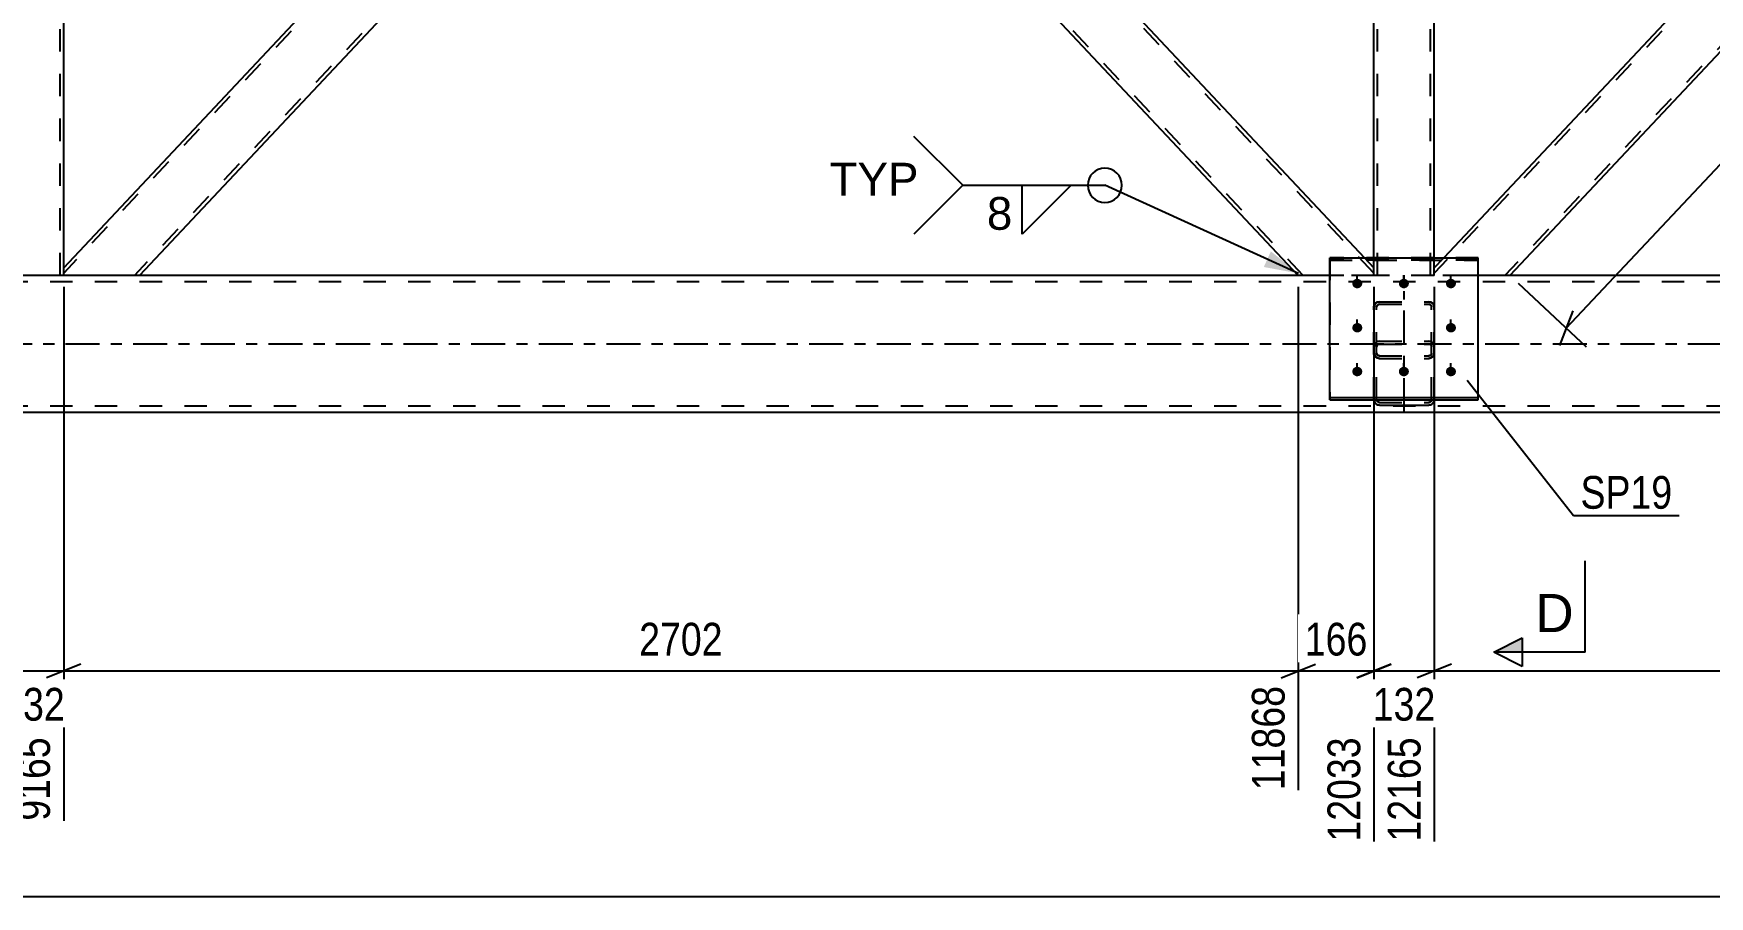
# Model space of a CAD drawing. Header units: millimetres. Extents: x 0 to 1189, y 0 to 841.
# Drawn here: x 415.1 to 561.8, y 432.9 to 508.4 of the extents above; entities that cross this region are included whole.
import ezdxf

# ---------------------------------------------------------------- set-up
doc = ezdxf.new("R2010")
doc.units = ezdxf.units.MM
doc.linetypes.add('DXK_LINE_DOT2', pattern=[3.9198, 1.9599, -1.9599])
doc.linetypes.add('DXK_LINE_DOT3', pattern=[5.9187, 2.979, -0.9799, 0.9799, -0.9799])
doc.styles.add('Arial', font='ARIAL.TTF', dxfattribs={"height": 0.2})
doc.styles.add('Arial Narrow', font='ARIALN.TTF', dxfattribs={"height": 0.2})

# ---------------------------------------------------------------- blocks, each defined once
blk = doc.blocks.new('Part-717048625-3613 - 3498')
at = {"color": 7, "linetype": 'DXK_LINE_DOT2'}
for p, q in [((646.25, 602.84), (537.71, 487.43)), ((652.43, 602.65), (543.9, 487.24)), ((652.43, 602.84), (645.81, 602.84)), ((595.07, 548.89), (591.45, 545.04)), ((537.71, 487.9), (538.54, 488.78)), ((537.71, 487.24), (537.71, 487.9)), ((544.34, 487.24), (537.71, 487.24))]:
    blk.add_line(p, q, dxfattribs=at)
at = {"color": 2, "linetype": 'Continuous'}
for p, q in [((652.43, 602.18), (544.34, 487.24)), ((645.81, 602.84), (595.07, 548.89)), ((652.43, 602.18), (652.43, 602.84)), ((591.45, 545.04), (538.54, 488.78))]:
    blk.add_line(p, q, dxfattribs=at)
blk = doc.blocks.new('Part-717048625-3623 - 3498')
at = {"color": 7, "linetype": 'DXK_LINE_DOT2'}
for p, q in [((526.25, 602.84), (417.71, 487.43)), ((532.43, 602.64), (423.9, 487.24)), ((532.43, 602.84), (525.81, 602.84)), ((475.07, 548.89), (471.45, 545.04)), ((478.7, 545.04), (475.07, 541.19)), ((424.34, 487.24), (417.71, 487.24))]:
    blk.add_line(p, q, dxfattribs=at)
at = {"color": 2, "linetype": 'Continuous'}
for p, q in [((525.81, 602.84), (475.07, 548.89)), ((532.43, 602.18), (478.7, 545.04)), ((532.43, 602.18), (532.43, 602.84)), ((417.71, 487.9), (471.45, 545.04)), ((475.07, 541.19), (424.34, 487.24)), ((417.71, 487.24), (417.71, 487.9))]:
    blk.add_line(p, q, dxfattribs=at)
blk = doc.blocks.new('Part-717048625-3563 - 3498')
at = {"color": 7, "linetype": 'DXK_LINE_DOT2'}
for p, q in [((537.71, 602.84), (532.43, 602.84)), ((532.43, 602.18), (532.43, 602.84)), ((532.75, 487.24), (532.75, 602.84)), ((537.39, 487.24), (537.39, 602.84)), ((537.71, 602.18), (537.71, 602.84)), ((532.43, 487.24), (532.43, 488.78)), ((537.71, 487.24), (537.71, 488.78)), ((537.71, 487.24), (532.43, 487.24))]:
    blk.add_line(p, q, dxfattribs=at)
at = {"color": 2, "linetype": 'Continuous'}
for p, q in [((532.43, 488.78), (532.43, 602.18)), ((537.71, 488.78), (537.71, 602.18))]:
    blk.add_line(p, q, dxfattribs=at)
blk = doc.blocks.new('Part-717048625-3648 - 3498')
at = {"color": 2, "linetype": 'Continuous'}
for p, q in [((475.07, 541.19), (478.7, 545.04)), ((478.7, 545.04), (531.61, 488.78)), ((525.81, 487.24), (475.07, 541.19))]:
    blk.add_line(p, q, dxfattribs=at)
at = {"color": 7, "linetype": 'DXK_LINE_DOT2'}
for p, q in [((532.43, 487.43), (478.48, 544.81)), ((475.29, 541.42), (475.31, 541.44)), ((526.25, 487.24), (475.29, 541.42)), ((532.43, 487.9), (531.61, 488.78)), ((532.43, 487.24), (525.81, 487.24)), ((532.43, 487.24), (532.43, 487.9))]:
    blk.add_line(p, q, dxfattribs=at)
blk = doc.blocks.new('Part-717048625-3683 - 3498')
at = {"color": 7, "linetype": 'DXK_LINE_DOT2'}
for p, q in [((532.43, 484.48), (532.47, 484.66)), ((532.43, 476.38), (532.43, 484.48)), ((532.47, 484.66), (532.58, 484.8)), ((532.58, 484.8), (532.73, 484.9)), ((532.69, 484.57), (532.67, 484.48)), ((532.67, 476.38), (532.67, 484.48)), ((532.74, 484.64), (532.69, 484.57)), ((532.73, 484.9), (532.91, 484.93)), ((532.82, 484.69), (532.74, 484.64)), ((532.91, 484.71), (532.82, 484.69)), ((532.91, 484.93), (537.23, 484.93)), ((532.91, 484.71), (537.23, 484.71)), ((537.23, 484.93), (537.42, 484.9)), ((537.33, 484.69), (537.23, 484.71)), ((537.4, 484.64), (537.33, 484.69)), ((537.46, 484.57), (537.4, 484.64)), ((537.42, 484.9), (537.57, 484.8)), ((537.47, 484.48), (537.46, 484.57)), ((537.47, 476.38), (537.47, 484.48)), ((537.57, 484.8), (537.68, 484.66)), ((537.68, 484.66), (537.71, 484.48)), ((537.71, 476.38), (537.71, 484.48)), ((532.91, 481.49), (532.73, 481.45)), ((532.91, 481.49), (537.23, 481.49)), ((537.42, 481.45), (537.23, 481.49)), ((532.47, 481.17), (532.43, 480.98)), ((532.47, 480.25), (532.43, 480.42)), ((532.58, 480.1), (532.47, 480.25)), ((532.73, 480.01), (532.58, 480.1)), ((532.67, 480.98), (532.69, 481.07)), ((532.67, 480.42), (532.69, 480.34)), ((532.69, 481.07), (532.74, 481.16)), ((532.69, 480.34), (532.74, 480.26)), ((532.91, 479.97), (532.73, 480.01)), ((532.74, 481.16), (532.82, 481.21)), ((532.74, 480.26), (532.82, 480.22)), ((532.82, 481.21), (532.91, 481.23)), ((532.82, 480.22), (532.91, 480.2)), ((532.91, 481.23), (537.23, 481.23)), ((532.91, 480.2), (537.23, 480.2)), ((532.91, 479.97), (537.23, 479.97)), ((537.23, 481.23), (537.33, 481.21)), ((537.23, 480.2), (537.33, 480.22)), ((537.42, 480.01), (537.23, 479.97)), ((537.33, 481.21), (537.4, 481.16)), ((537.33, 480.22), (537.4, 480.26)), ((537.4, 481.16), (537.46, 481.07)), ((537.4, 480.26), (537.46, 480.34)), ((537.57, 480.1), (537.42, 480.01)), ((537.46, 481.07), (537.47, 480.98)), ((537.46, 480.34), (537.47, 480.42)), ((537.68, 480.25), (537.57, 480.1)), ((537.71, 480.98), (537.68, 481.17)), ((537.71, 480.42), (537.68, 480.25)), ((532.43, 476.38), (532.47, 476.18)), ((532.69, 476.28), (532.67, 476.38)), ((532.74, 476.2), (532.69, 476.28)), ((532.73, 475.91), (532.91, 475.87)), ((532.82, 476.14), (532.74, 476.2)), ((532.91, 476.12), (532.82, 476.14)), ((532.91, 476.12), (537.23, 476.12)), ((532.91, 475.87), (537.23, 475.87)), ((537.33, 476.14), (537.23, 476.12)), ((537.23, 475.87), (537.42, 475.91)), ((537.4, 476.2), (537.33, 476.14)), ((537.46, 476.28), (537.4, 476.2)), ((537.47, 476.38), (537.46, 476.28)), ((537.68, 476.18), (537.71, 476.38))]:
    blk.add_line(p, q, dxfattribs=at)
for centre, start, end in [((532.94, 481), 114.3199, 159.2417), ((537.21, 481), 20.7583, 65.6801), ((532.94, 476.36), 200.7583, 245.6801), ((537.21, 476.36), 294.3199, 339.2417)]:
    blk.add_arc(centre, 0.496, start, end, dxfattribs=at)
blk = doc.blocks.new('Part-717048625-3707 - 3498')
at = {"color": 7, "linetype": 'DXK_LINE_DOT3'}
blk.add_line((535.07, 475.26), (535.07, 485.87), dxfattribs=at)
at = {"color": 7, "linetype": 'DXK_LINE_DOT2'}
for p, q in [((532.47, 484.66), (532.43, 484.48)), ((532.43, 476.38), (532.43, 484.48)), ((532.58, 484.8), (532.47, 484.66)), ((532.73, 484.9), (532.58, 484.8)), ((532.67, 484.48), (532.69, 484.57)), ((532.67, 476.38), (532.67, 484.48)), ((532.69, 484.57), (532.74, 484.64)), ((532.91, 484.93), (532.73, 484.9)), ((532.74, 484.64), (532.82, 484.69)), ((532.82, 484.69), (532.91, 484.71)), ((532.91, 484.93), (537.23, 484.93)), ((532.91, 484.71), (537.23, 484.71)), ((537.42, 484.9), (537.23, 484.93)), ((537.23, 484.71), (537.33, 484.69)), ((537.33, 484.69), (537.4, 484.64)), ((537.4, 484.64), (537.46, 484.57)), ((537.57, 484.8), (537.42, 484.9)), ((537.46, 484.57), (537.47, 484.48)), ((537.47, 476.38), (537.47, 484.48)), ((537.68, 484.66), (537.57, 484.8)), ((537.71, 484.48), (537.68, 484.66)), ((537.71, 476.38), (537.71, 484.48)), ((532.73, 481.45), (532.91, 481.49)), ((532.91, 481.49), (537.23, 481.49)), ((537.23, 481.49), (537.42, 481.45)), ((532.43, 480.98), (532.47, 481.17)), ((532.43, 480.42), (532.47, 480.25)), ((532.47, 480.25), (532.58, 480.1)), ((532.58, 480.1), (532.73, 480.01)), ((532.69, 481.07), (532.67, 480.98)), ((532.69, 480.34), (532.67, 480.42)), ((532.74, 481.16), (532.69, 481.07)), ((532.74, 480.26), (532.69, 480.34)), ((532.73, 480.01), (532.91, 479.97)), ((532.82, 481.21), (532.74, 481.16)), ((532.82, 480.22), (532.74, 480.26)), ((532.91, 481.23), (532.82, 481.21)), ((532.91, 480.2), (532.82, 480.22)), ((532.91, 481.23), (537.23, 481.23)), ((532.91, 480.2), (537.23, 480.2)), ((532.91, 479.97), (537.23, 479.97)), ((537.33, 481.21), (537.23, 481.23)), ((537.33, 480.22), (537.23, 480.2)), ((537.23, 479.97), (537.42, 480.01)), ((537.4, 481.16), (537.33, 481.21)), ((537.4, 480.26), (537.33, 480.22)), ((537.46, 481.07), (537.4, 481.16)), ((537.46, 480.34), (537.4, 480.26)), ((537.42, 480.01), (537.57, 480.1)), ((537.47, 480.98), (537.46, 481.07)), ((537.47, 480.42), (537.46, 480.34)), ((537.57, 480.1), (537.68, 480.25)), ((537.68, 481.17), (537.71, 480.98)), ((537.68, 480.25), (537.71, 480.42)), ((532.44, 476.35), (532.43, 476.38)), ((532.67, 476.38), (532.69, 476.28)), ((532.69, 476.28), (532.74, 476.2)), ((532.74, 476.2), (532.82, 476.14)), ((532.82, 476.14), (532.91, 476.12)), ((532.91, 476.12), (537.23, 476.12)), ((537.23, 476.12), (537.33, 476.14)), ((537.33, 476.14), (537.4, 476.2)), ((537.4, 476.2), (537.46, 476.28)), ((537.46, 476.28), (537.47, 476.38)), ((537.71, 476.38), (537.71, 476.35))]:
    blk.add_line(p, q, dxfattribs=at)
at = {"color": 2, "linetype": 'Continuous'}
for p, q in [((532.47, 476.18), (532.44, 476.35)), ((532.91, 475.87), (532.73, 475.91)), ((532.91, 475.87), (537.23, 475.87)), ((537.42, 475.91), (537.23, 475.87)), ((537.71, 476.35), (537.68, 476.18))]:
    blk.add_line(p, q, dxfattribs=at)
at = {"color": 7, "linetype": 'DXK_LINE_DOT2'}
for centre, start, end in [((532.94, 481), 114.3199, 159.2417), ((537.21, 481), 20.7583, 65.6801)]:
    blk.add_arc(centre, 0.496, start, end, dxfattribs=at)
at = {"color": 2, "linetype": 'Continuous'}
for centre, start, end in [((532.94, 476.36), 200.7583, 245.6801), ((537.21, 476.36), 294.3199, 339.2417)]:
    blk.add_arc(centre, 0.496, start, end, dxfattribs=at)
blk = doc.blocks.new('Part-717048625-3713 - 3498')
at = {"color": 7, "linetype": 'DXK_LINE_DOT2'}
for p, q in [((417.71, 602.84), (412.43, 602.84)), ((412.43, 602.18), (412.43, 602.84)), ((412.75, 487.24), (412.75, 602.84)), ((417.39, 487.24), (417.39, 602.84)), ((417.71, 602.18), (417.71, 602.84)), ((412.43, 487.24), (412.43, 487.9)), ((417.71, 487.24), (412.43, 487.24)), ((417.71, 487.24), (417.71, 487.9))]:
    blk.add_line(p, q, dxfattribs=at)
at = {"color": 2, "linetype": 'Continuous'}
for p, q in [((412.43, 487.9), (412.43, 602.18)), ((417.71, 487.9), (417.71, 602.18))]:
    blk.add_line(p, q, dxfattribs=at)
blk = doc.blocks.new('Part-717048625-3733 - 3498')
at = {"color": 2, "linetype": 'Continuous'}
for p, q in [((528.57, 488.78), (541.57, 488.78)), ((528.57, 476.35), (528.57, 488.78)), ((541.57, 476.56), (541.57, 488.78)), ((528.57, 476.56), (541.57, 476.56)), ((528.57, 476.35), (541.57, 476.35)), ((541.57, 476.35), (541.57, 476.56))]:
    blk.add_line(p, q, dxfattribs=at)
at = {"color": 7, "linetype": 'DXK_LINE_DOT2'}
blk.add_line((528.57, 488.56), (541.57, 488.56), dxfattribs=at)
blk = doc.blocks.new('Part-717048625-3736 - 3498')
at = {"color": 7, "linetype": 'DXK_LINE_DOT2'}
for p, q in [((541.57, 488.78), (528.57, 488.78)), ((528.57, 488.78), (528.57, 476.35)), ((541.57, 476.35), (541.57, 488.78)), ((541.57, 488.56), (528.57, 488.56)), ((528.57, 476.56), (541.57, 476.56)), ((528.57, 476.35), (541.57, 476.35))]:
    blk.add_line(p, q, dxfattribs=at)
blk = doc.blocks.new('Part-717048625-3786 - 3498')
at = {"color": 2, "linetype": 'Continuous'}
for p, q in [((528.57, 487.24), (301.57, 487.24)), ((629.27, 487.24), (541.57, 487.24)), ((629.27, 475.24), (86.43, 475.24))]:
    blk.add_line(p, q, dxfattribs=at)
at = {"color": 7, "linetype": 'DXK_LINE_DOT2'}
for p, q in [((541.57, 487.24), (528.57, 487.24)), ((634.07, 486.68), (86.43, 486.68)), ((634.07, 475.8), (86.43, 475.8))]:
    blk.add_line(p, q, dxfattribs=at)
at = {"color": 7, "linetype": 'DXK_LINE_DOT3'}
blk.add_line((86.43, 481.24), (634.07, 481.24), dxfattribs=at)
blk = doc.blocks.new('Bolt-717048625-3835 - 3498')
at = {"color": 1, "linetype": 'DXK_LINE_DOT2'}
for p, q in [((530.97, 486.13), (530.97, 487.26)), ((535.09, 486.13), (535.09, 487.26)), ((539.17, 486.13), (539.17, 487.26)), ((530.97, 482.26), (530.97, 483.39)), ((539.17, 482.26), (539.17, 483.39)), ((530.97, 478.42), (530.97, 479.56)), ((535.09, 478.42), (535.09, 479.56)), ((539.17, 478.42), (539.17, 479.56))]:
    blk.add_line(p, q, dxfattribs=at)
blk = doc.blocks.new('Bolt-717048625-3836 - 3498')
at = {"linetype": 'Continuous'}
for points in [[(530.97, 486.11), (530.88, 486.12), (530.8, 486.15), (530.72, 486.19), (530.65, 486.25), (530.59, 486.32), (530.56, 486.4), (530.54, 486.48), (530.54, 486.57), (530.56, 486.65), (530.59, 486.73), (530.65, 486.8), (530.72, 486.86), (530.8, 486.9), (530.88, 486.93), (530.97, 486.94), (531.07, 486.93), (531.15, 486.9), (531.23, 486.86), (531.3, 486.8), (531.36, 486.73), (531.39, 486.65), (531.41, 486.57), (531.41, 486.48), (531.39, 486.4), (531.36, 486.32), (531.3, 486.25), (531.23, 486.19), (531.15, 486.15), (531.07, 486.12)], [(535.05, 486.11), (534.96, 486.12), (534.88, 486.15), (534.8, 486.19), (534.73, 486.25), (534.67, 486.32), (534.64, 486.4), (534.62, 486.48), (534.62, 486.57), (534.64, 486.65), (534.67, 486.73), (534.73, 486.8), (534.8, 486.86), (534.88, 486.9), (534.96, 486.93), (535.05, 486.94), (535.15, 486.93), (535.23, 486.9), (535.31, 486.86), (535.38, 486.8), (535.44, 486.73), (535.47, 486.65), (535.49, 486.57), (535.49, 486.48), (535.47, 486.4), (535.44, 486.32), (535.38, 486.25), (535.31, 486.19), (535.23, 486.15), (535.15, 486.12)], [(539.17, 486.11), (539.08, 486.12), (539, 486.15), (538.92, 486.19), (538.85, 486.25), (538.79, 486.32), (538.76, 486.4), (538.74, 486.48), (538.74, 486.57), (538.76, 486.65), (538.79, 486.73), (538.85, 486.8), (538.92, 486.86), (539, 486.9), (539.08, 486.93), (539.17, 486.94), (539.27, 486.93), (539.35, 486.9), (539.43, 486.86), (539.5, 486.8), (539.56, 486.73), (539.59, 486.65), (539.61, 486.57), (539.61, 486.48), (539.59, 486.4), (539.56, 486.32), (539.5, 486.25), (539.43, 486.19), (539.35, 486.15), (539.27, 486.12)], [(530.97, 482.24), (530.88, 482.25), (530.8, 482.28), (530.72, 482.32), (530.65, 482.38), (530.59, 482.45), (530.56, 482.53), (530.54, 482.61), (530.54, 482.7), (530.56, 482.78), (530.59, 482.86), (530.65, 482.93), (530.72, 482.99), (530.8, 483.03), (530.88, 483.06), (530.97, 483.07), (531.07, 483.06), (531.15, 483.03), (531.23, 482.99), (531.3, 482.93), (531.36, 482.86), (531.39, 482.78), (531.41, 482.7), (531.41, 482.61), (531.39, 482.53), (531.36, 482.45), (531.3, 482.38), (531.23, 482.32), (531.15, 482.28), (531.07, 482.25)], [(539.17, 482.24), (539.08, 482.25), (539, 482.28), (538.92, 482.32), (538.85, 482.38), (538.79, 482.45), (538.76, 482.53), (538.74, 482.61), (538.74, 482.7), (538.76, 482.78), (538.79, 482.86), (538.85, 482.93), (538.92, 482.99), (539, 483.03), (539.08, 483.06), (539.17, 483.07), (539.27, 483.06), (539.35, 483.03), (539.43, 482.99), (539.5, 482.93), (539.56, 482.86), (539.59, 482.78), (539.61, 482.7), (539.61, 482.61), (539.59, 482.53), (539.56, 482.45), (539.5, 482.38), (539.43, 482.32), (539.35, 482.28), (539.27, 482.25)], [(530.97, 478.41), (530.88, 478.42), (530.8, 478.44), (530.72, 478.49), (530.65, 478.54), (530.59, 478.61), (530.56, 478.69), (530.54, 478.78), (530.54, 478.86), (530.56, 478.95), (530.59, 479.03), (530.65, 479.1), (530.72, 479.15), (530.8, 479.2), (530.88, 479.22), (530.97, 479.23), (531.07, 479.22), (531.15, 479.2), (531.23, 479.15), (531.3, 479.1), (531.36, 479.03), (531.39, 478.95), (531.41, 478.86), (531.41, 478.78), (531.39, 478.69), (531.36, 478.61), (531.3, 478.54), (531.23, 478.49), (531.15, 478.44), (531.07, 478.42)], [(535.05, 478.41), (534.96, 478.42), (534.88, 478.44), (534.8, 478.49), (534.73, 478.54), (534.67, 478.61), (534.64, 478.69), (534.62, 478.78), (534.62, 478.86), (534.64, 478.95), (534.67, 479.03), (534.73, 479.1), (534.8, 479.15), (534.88, 479.2), (534.96, 479.22), (535.05, 479.23), (535.15, 479.22), (535.23, 479.2), (535.31, 479.15), (535.38, 479.1), (535.44, 479.03), (535.47, 478.95), (535.49, 478.86), (535.49, 478.78), (535.47, 478.69), (535.44, 478.61), (535.38, 478.54), (535.31, 478.49), (535.23, 478.44), (535.15, 478.42)], [(539.17, 478.41), (539.08, 478.42), (539, 478.44), (538.92, 478.49), (538.85, 478.54), (538.79, 478.61), (538.76, 478.69), (538.74, 478.78), (538.74, 478.86), (538.76, 478.95), (538.79, 479.03), (538.85, 479.1), (538.92, 479.15), (539, 479.2), (539.08, 479.22), (539.17, 479.23), (539.27, 479.22), (539.35, 479.2), (539.43, 479.15), (539.5, 479.1), (539.56, 479.03), (539.59, 478.95), (539.61, 478.86), (539.61, 478.78), (539.59, 478.69), (539.56, 478.61), (539.5, 478.54), (539.43, 478.49), (539.35, 478.44), (539.27, 478.42)]]:
    blk.add_hatch(color=1, dxfattribs=at).paths.add_polyline_path(points)
at = {"color": 1, "linetype": 'Continuous'}
for p, q in [((530.97, 486.13), (530.97, 487.26)), ((535.05, 486.13), (535.05, 487.26)), ((539.17, 486.13), (539.17, 487.26)), ((530.97, 482.26), (530.97, 483.39)), ((539.17, 482.26), (539.17, 483.39)), ((530.97, 478.42), (530.97, 479.56)), ((535.05, 478.42), (535.05, 479.56)), ((539.17, 478.42), (539.17, 479.56))]:
    blk.add_line(p, q, dxfattribs=at)
blk = doc.blocks.new('StraightDimension-717048625-4066 - 3498')
at = {"color": 7, "linetype": 'Continuous'}
for p, q in [((653.16, 601.49), (659.1, 595.91)), ((656.76, 596.05), (657.94, 599.06)), ((549.26, 482.61), (657.35, 597.55)), ((545.07, 486.56), (551.01, 480.97)), ((549.85, 484.12), (548.67, 481.11))]:
    blk.add_line(p, q, dxfattribs=at)
at = {"color": 0}
blk.add_wipeout([(605.68, 543.7), (602.62, 546.57), (596.79, 540.37), (599.85, 537.5)], dxfattribs=at)
at = {"color": 3, "style": 'Arial Narrow'}
blk.add_text('3945', height=2.863, rotation=46.7591, dxfattribs=at).set_placement((599.82, 538.34))
blk = doc.blocks.new('StraightDimension-717048625-13293 - 3498')
at = {"color": 7, "linetype": 'Continuous'}
for p, q in [((417.71, 486.24), (417.71, 439.5)), ((525.81, 486.24), (525.81, 442.17)), ((419.21, 453.21), (416.21, 452.01)), ((417.71, 452.61), (525.81, 452.61)), ((524.31, 452.01), (527.31, 453.21))]:
    blk.add_line(p, q, dxfattribs=at)
at = {"color": 0}
blk.add_wipeout([(476.01, 453.36), (476.01, 457.56), (467.5, 457.56), (467.5, 453.36)], dxfattribs=at)
at = {"color": 3, "style": 'Arial Narrow'}
blk.add_text('2702', height=2.863, dxfattribs=at).set_placement((468.1, 453.96))
at = {"color": 0, "linetype": 'Continuous'}
blk.add_wipeout([(525.21, 451.91), (521.01, 451.91), (521.01, 441.57), (525.21, 441.57)], dxfattribs=at)
at = {"color": 3, "linetype": 'Continuous', "style": 'Arial Narrow'}
blk.add_text('11868', height=2.863, rotation=90.0002, dxfattribs=at).set_placement((524.61, 442.17))
blk = doc.blocks.new('StraightDimension-717048625-13292 - 3498')
at = {"color": 7, "linetype": 'Continuous'}
for p, q in [((525.81, 486.24), (525.81, 442.17)), ((532.43, 486.24), (532.43, 437.67)), ((524.31, 452.01), (527.31, 453.21)), ((525.81, 452.61), (532.43, 452.61)), ((533.93, 453.21), (530.93, 452.01))]:
    blk.add_line(p, q, dxfattribs=at)
at = {"color": 0}
blk.add_wipeout([(532.46, 453.36), (532.46, 457.56), (525.78, 457.56), (525.78, 453.36)], dxfattribs=at)
at = {"color": 0, "linetype": 'Continuous'}
blk.add_wipeout([(531.83, 447.41), (527.63, 447.41), (527.63, 437.07), (531.83, 437.07)], dxfattribs=at)
at = {"color": 3, "style": 'Arial Narrow'}
blk.add_text('166', height=2.863, dxfattribs=at).set_placement((526.38, 453.96))
at = {"color": 3, "linetype": 'Continuous', "style": 'Arial Narrow'}
blk.add_text('12033', height=2.863, rotation=90.0002, dxfattribs=at).set_placement((531.23, 437.67))
blk = doc.blocks.new('StraightDimension-717048625-4768 - 3498')
at = {"color": 7, "linetype": 'Continuous'}
blk.add_line((64.53, 432.86), (675.07, 432.86), dxfattribs=at)
blk = doc.blocks.new('StraightDimension-717048625-13290 - 3498')
at = {"color": 7, "linetype": 'Continuous'}
for p, q in [((537.71, 486.24), (537.71, 437.67)), ((634.07, 474.24), (634.07, 442.17)), ((539.21, 453.21), (536.21, 452.01)), ((537.71, 452.61), (634.07, 452.61)), ((632.57, 452.01), (635.57, 453.21))]:
    blk.add_line(p, q, dxfattribs=at)
at = {"color": 0}
blk.add_wipeout([(590.15, 453.36), (590.15, 457.56), (581.64, 457.56), (581.64, 453.36)], dxfattribs=at)
at = {"color": 3, "style": 'Arial Narrow'}
blk.add_text('2409', height=2.863, dxfattribs=at).set_placement((582.24, 453.96))
at = {"color": 0, "linetype": 'Continuous'}
blk.add_wipeout([(633.47, 451.91), (629.27, 451.91), (629.27, 441.57), (633.47, 441.57)], dxfattribs=at)
at = {"color": 3, "linetype": 'Continuous', "style": 'Arial Narrow'}
blk.add_text('14574', height=2.863, rotation=90.0002, dxfattribs=at).set_placement((632.87, 442.17))
blk = doc.blocks.new('StraightDimension-717048625-13291 - 3498')
at = {"color": 7, "linetype": 'Continuous'}
for p, q in [((532.43, 486.24), (532.43, 437.67)), ((537.71, 486.24), (537.71, 437.67)), ((530.93, 452.01), (533.93, 453.21)), ((532.43, 452.61), (537.71, 452.61)), ((539.21, 453.21), (536.21, 452.01))]:
    blk.add_line(p, q, dxfattribs=at)
at = {"color": 0}
blk.add_wipeout([(538.42, 447.66), (538.42, 451.86), (531.73, 451.86), (531.73, 447.66)], dxfattribs=at)
at = {"color": 3, "style": 'Arial Narrow'}
blk.add_text('132', height=2.863, dxfattribs=at).set_placement((532.33, 448.26))
at = {"color": 0, "linetype": 'Continuous'}
blk.add_wipeout([(537.11, 447.41), (532.91, 447.41), (532.91, 437.07), (537.11, 437.07)], dxfattribs=at)
at = {"color": 3, "linetype": 'Continuous', "style": 'Arial Narrow'}
blk.add_text('12165', height=2.863, rotation=90.0002, dxfattribs=at).set_placement((536.51, 437.67))
blk = doc.blocks.new('StraightDimension-717048625-13294 - 3498')
at = {"color": 7, "linetype": 'Continuous'}
for p, q in [((412.43, 486.24), (412.43, 439.5)), ((417.71, 486.24), (417.71, 439.5)), ((410.93, 452.01), (413.93, 453.21)), ((412.43, 452.61), (417.71, 452.61)), ((419.21, 453.21), (416.21, 452.01))]:
    blk.add_line(p, q, dxfattribs=at)
at = {"color": 0}
blk.add_wipeout([(418.41, 447.66), (418.41, 451.86), (411.73, 451.86), (411.73, 447.66)], dxfattribs=at)
at = {"color": 3, "style": 'Arial Narrow'}
blk.add_text('132', height=2.863, dxfattribs=at).set_placement((412.33, 448.26))
at = {"color": 0, "linetype": 'Continuous'}
blk.add_wipeout([(417.11, 447.41), (412.91, 447.41), (412.91, 438.9), (417.11, 438.9)], dxfattribs=at)
at = {"color": 3, "linetype": 'Continuous', "style": 'Arial Narrow'}
blk.add_text('9165', height=2.863, rotation=90.0002, dxfattribs=at).set_placement((416.51, 439.5))
blk = doc.blocks.new('Mark-717048625-3729 - 3498')
at = {"color": 0}
blk.add_wipeout([(558.56, 466.81), (558.56, 469.81), (550.52, 469.81), (550.52, 466.81)], dxfattribs=at)
blk.add_wipeout([(558.56, 466.81), (558.56, 469.81), (550.52, 469.81), (550.52, 466.81)], dxfattribs=at)
at = {"color": 30, "linetype": 'Continuous'}
for p, q in [((540.61, 478.06), (549.92, 466.21)), ((549.92, 466.21), (559.16, 466.21))]:
    blk.add_line(p, q, dxfattribs=at)
at = {"color": 3, "style": 'Arial Narrow'}
blk.add_text('SP19', height=2.863, dxfattribs=at).set_placement((550.52, 466.81))
blk = doc.blocks.new('SectionMark-717048625-4952 - 3498')
at = {"linetype": 'Continuous'}
for points in [[(545.42, 632.26), (545.42, 631.01), (542.92, 632.26)], [(545.42, 455.51), (545.42, 454.26), (542.92, 454.26)]]:
    blk.add_hatch(color=6, dxfattribs=at).paths.add_polyline_path(points)
at = {"color": 6, "linetype": 'Continuous'}
for p, q in [((542.92, 632.26), (545.42, 633.51)), ((545.42, 631.01), (545.42, 633.51)), ((550.92, 632.26), (542.92, 632.26)), ((542.92, 632.26), (545.42, 631.01)), ((550.92, 632.26), (550.92, 624.26)), ((550.92, 454.26), (550.92, 462.26)), ((542.92, 454.26), (545.42, 455.51)), ((545.42, 455.51), (545.42, 453.01)), ((550.92, 454.26), (542.92, 454.26)), ((545.42, 453.01), (542.92, 454.26))]:
    blk.add_line(p, q, dxfattribs=at)
at = {"color": 0, "linetype": 'Continuous'}
for points in [[(549.92, 627.01), (549.92, 630.51), (546.55, 630.51), (546.55, 627.01)], [(549.92, 456.01), (549.92, 459.51), (546.55, 459.51), (546.55, 456.01)]]:
    blk.add_wipeout(points, dxfattribs=at)
at = {"color": 3, "linetype": 'Continuous', "style": 'Arial'}
for p in [(546.55, 627.01), (546.55, 456.01)]:
    blk.add_text('D', height=3.34, dxfattribs=at).set_placement(p)
blk = doc.blocks.new('WeldMark-717048625-4992 - 3498')
at = {"linetype": 'Continuous'}
blk.add_hatch(color=30, dxfattribs=at).paths.add_polyline_path([(523.41, 489.34), (525.83, 487.41), (522.79, 487.97)])
at = {"color": 3, "linetype": 'Continuous'}
for q in [(492.16, 499.41), (492.16, 490.84)]:
    blk.add_line((496.44, 495.13), q, dxfattribs=at)
at = {"color": 30, "linetype": 'Continuous'}
blk.add_line((525.83, 487.41), (508.87, 495.13), dxfattribs=at)
at = {"color": 3, "linetype": 'Continuous'}
for start, end in [(90, 270), (270, 90)]:
    blk.add_arc((508.87, 495.13), 1.5, start, end, dxfattribs=at)
at = {"color": 0}
blk.add_wipeout([(500.97, 491.03), (500.97, 494.43), (498.34, 494.43), (498.34, 491.03)], dxfattribs=at)
at = {"color": 30, "linetype": 'Continuous'}
blk.add_line((496.44, 495.13), (508.87, 495.13), dxfattribs=at)
at = {"color": 3, "linetype": 'Continuous'}
for p, q in [((501.63, 495.13), (505.91, 495.13)), ((505.91, 495.13), (501.63, 490.84)), ((501.63, 490.84), (501.63, 495.13))]:
    blk.add_line(p, q, dxfattribs=at)
at = {"color": 3, "style": 'Arial'}
blk.add_text('8', height=2.87, dxfattribs=at).set_placement((498.54, 491.23))
at = {"color": 0, "linetype": 'Continuous'}
blk.add_wipeout([(492.54, 494.23), (492.54, 497.23), (484.77, 497.23), (484.77, 494.23)], dxfattribs=at)
blk.add_wipeout([(492.54, 494.23), (492.54, 497.23), (484.77, 497.23), (484.77, 494.23)], dxfattribs=at)
at = {"color": 3, "linetype": 'Continuous', "style": 'Arial'}
blk.add_text('TYP', height=2.865, dxfattribs=at).set_placement((484.77, 494.23))

msp = doc.modelspace()

# ---------------------------------------------------------------- block references
for name in ['Part-717048625-3713 - 3498', 'Part-717048625-3623 - 3498', 'Part-717048625-3563 - 3498', 'Part-717048625-3613 - 3498', 'Part-717048625-3648 - 3498', 'Part-717048625-3733 - 3498', 'Part-717048625-3736 - 3498', 'Part-717048625-3786 - 3498', 'Bolt-717048625-3836 - 3498', 'Bolt-717048625-3835 - 3498', 'Part-717048625-3707 - 3498', 'Part-717048625-3683 - 3498']:
    msp.add_blockref(name, (0, 0))

# ---------------------------------------------------------------- next in the draw order: block references
for name in ['StraightDimension-717048625-4066 - 3498', 'StraightDimension-717048625-13293 - 3498']:
    msp.add_blockref(name, (0, 0))

# ---------------------------------------------------------------- next in the draw order: block references
msp.add_blockref('StraightDimension-717048625-13292 - 3498', (0, 0))

# ---------------------------------------------------------------- next in the draw order: block references
msp.add_blockref('StraightDimension-717048625-4768 - 3498', (0, 0))

# ---------------------------------------------------------------- next in the draw order: block references
for name in ['WeldMark-717048625-4992 - 3498', 'StraightDimension-717048625-13294 - 3498', 'StraightDimension-717048625-13290 - 3498']:
    msp.add_blockref(name, (0, 0))

# ---------------------------------------------------------------- next in the draw order: block references
for name in ['StraightDimension-717048625-13291 - 3498', 'Mark-717048625-3729 - 3498']:
    msp.add_blockref(name, (0, 0))

# ---------------------------------------------------------------- next in the draw order: block references
msp.add_blockref('SectionMark-717048625-4952 - 3498', (0, 0))

doc.saveas('drawing.dxf')
